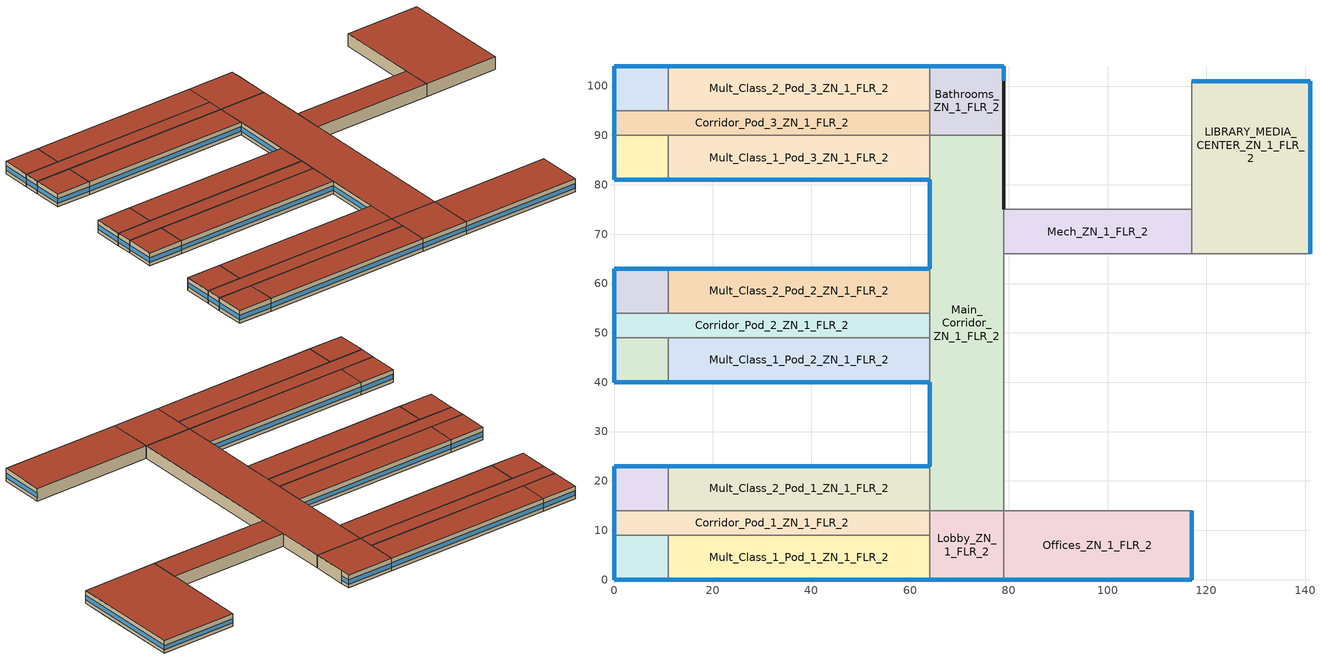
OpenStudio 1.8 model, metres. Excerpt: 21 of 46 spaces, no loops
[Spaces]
Mult_Class_2_Pod_3_ZN_1_FLR_2
 floor to Mult_Class_2_Pod_3_ZN_1_FLR_1: 64,104 64,95 11,95 11,104 z4
 wall outside: 64,104 11,104 z4:8
 wall to Bathrooms_ZN_1_FLR_2: 64,95 64,104 z4:8
 wall to Corner_Class_2_Pod_3_ZN_1_FLR_2: 11,104 11,95 z4:8
 wall to Corridor_Pod_3_ZN_1_FLR_2: 11,95 64,95 z4:8
 window: 63.95,104 11.05,104 z5.1:6.5
 roof outside: 64,95 64,104 11,104 11,95 z8
Main_Corridor_ZN_1_FLR_2
 floor to Main_Corridor_ZN_1_FLR_1: 79,90 79,14 64,14 64,90 z4
 wall outside: 64,40 64,23 / 79,75 79,90 / 64,81 64,63 z4:8
 wall to Corridor_Pod_2_ZN_1_FLR_2: 64,54 64,49 z4:8
 wall to Mech_ZN_1_FLR_2: 79,66 79,75 z4:8
 wall to Lobby_ZN_1_FLR_2: 64,14 79,14 z4:8
 wall to Mult_Class_1_Pod_2_ZN_1_FLR_2: 64,49 64,40 z4:8
 wall to Bathrooms_ZN_1_FLR_2: 79,90 64,90 z4:8
 wall to Gym_ZN_1_FLR_1: 79,14 79,66 z4:8
 wall to Mult_Class_1_Pod_3_ZN_1_FLR_2: 64,90 64,81 z4:8
 wall to Mult_Class_2_Pod_2_ZN_1_FLR_2: 64,63 64,54 z4:8
 wall to Mult_Class_2_Pod_1_ZN_1_FLR_2: 64,23 64,14 z4:8
 window: 64,39.95 64,23.05 / 64,80.95 64,63.05 z5.1:6.51
 roof outside: 79,14 79,90 64,90 64,14 z8
Corner_Class_2_Pod_3_ZN_1_FLR_2
 floor to Corner_Class_2_Pod_3_ZN_1_FLR_1: 11,104 11,95 0,95 0,104 z4
 wall outside: 11,104 0,104 0,95 z4:8
 wall to Corridor_Pod_3_ZN_1_FLR_2: 0,95 11,95 z4:8
 window: 10.95,104 0.05,104 z5.1:6.51; 0,103.95 0,95.05 z5.1:6.52
 roof outside: 11,95 11,104 0,104 0,95 z8
Lobby_ZN_1_FLR_2
 floor to Lobby_ZN_1_FLR_1: 79,14 79,0 64,0 64,14 z4
 wall outside: 64,0 79,0 z4:8
 wall to Offices_ZN_1_FLR_2: 79,0 79,14 z4:8
 wall to Corridor_Pod_1_ZN_1_FLR_2: 64,14 64,9 z4:8
 wall to Mult_Class_1_Pod_1_ZN_1_FLR_2: 64,9 64,0 z4:8
 window: 64.05,0 78.95,0 z5.1:6.51
 roof outside: 79,0 79,14 64,14 64,0 z8
Mech_ZN_1_FLR_2
 floor to Mech_ZN_1_FLR_1: 117,75 117,66 79,66 79,75 z4
 wall to LIBRARY_MEDIA_CENTER_ZN_1_FLR_2: 117,66 117,75 z4:8
 wall to Auditorium_ZN_1_FLR_1: 117,75 79,75 z4:8
 wall to Gym_ZN_1_FLR_1: 79,66 117,66 z4:8
 roof outside: 117,66 117,75 79,75 79,66 z8
Mult_Class_1_Pod_1_ZN_1_FLR_2
 floor to Mult_Class_1_Pod_1_ZN_1_FLR_1: 64,9 64,0 11,0 11,9 z4
 wall outside: 11,0 64,0 z4:8
 wall to Corridor_Pod_1_ZN_1_FLR_2: 64,9 11,9 z4:8
 wall to Corner_Class_1_Pod_1_ZN_1_FLR_2: 11,9 11,0 z4:8
 window: 11.05,0 63.95,0 z5.1:6.5
 roof outside: 64,0 64,9 11,9 11,0 z8
Corridor_Pod_2_ZN_1_FLR_2
 floor to Corridor_Pod_2_ZN_1_FLR_1: 64,54 64,49 0,49 0,54 z4
 wall outside: 0,54 0,49 z4:8
 wall to Mult_Class_2_Pod_2_ZN_1_FLR_2: 64,54 11,54 z4:8
 wall to Corner_Class_1_Pod_2_ZN_1_FLR_2: 0,49 11,49 z4:8
 wall to Corner_Class_2_Pod_2_ZN_1_FLR_2: 11,54 0,54 z4:8
 wall to Mult_Class_1_Pod_2_ZN_1_FLR_2: 11,49 64,49 z4:8
 window: 0,53.95 0,49.05 z5.1:6.53
 roof outside: 64,49 64,54 0,54 0,49 z8
LIBRARY_MEDIA_CENTER_ZN_1_FLR_2
 floor to Cafeteria_ZN_1_FLR_1: 141,101 141,75 117,75 117,101 z4
 floor to Kitchen_ZN_1_FLR_1: 141,75 141,66 117,66 117,75 z4
 wall outside: 141,66 141,101 117,101 z4:8
 wall to Aux_Gym_ZN_1_FLR_1: 117,66 141,66 z4:8
 wall to Auditorium_ZN_1_FLR_1: 117,101 117,75 z4:8
 window: 140.95,101 117.05,101 z5.1:6.51; 141,66.05 141,100.95 z5.1:6.52
 roof outside: 141,66 141,101 117,101 117,66 z8
Corridor_Pod_3_ZN_1_FLR_2
 floor to Corridor_Pod_3_ZN_1_FLR_1: 64,95 64,90 0,90 0,95 z4
 wall outside: 0,95 0,90 z4:8
 wall to Mult_Class_1_Pod_3_ZN_1_FLR_2: 11,90 64,90 z4:8
 wall to Corner_Class_1_Pod_3_ZN_1_FLR_2: 0,90 11,90 z4:8
 wall to Bathrooms_ZN_1_FLR_2: 64,90 64,95 z4:8
 window: 0,94.95 0,90.05 z5.1:6.53
 roof outside: 64,90 64,95 0,95 0,90 z8
Corner_Class_2_Pod_2_ZN_1_FLR_2
 floor to Corner_Class_2_Pod_2_ZN_1_FLR_1: 11,63 11,54 0,54 0,63 z4
 wall outside: 11,63 0,63 0,54 z4:8
 wall to Mult_Class_2_Pod_2_ZN_1_FLR_2: 11,54 11,63 z4:8
 window: 10.95,63 0.05,63 z5.1:6.51; 0,62.95 0,54.05 z5.1:6.52
 roof outside: 11,54 11,63 0,63 0,54 z8
Corridor_Pod_1_ZN_1_FLR_2
 floor to Corridor_Pod_1_ZN_1_FLR_1: 64,14 64,9 0,9 0,14 z4
 wall outside: 0,14 0,9 z4:8
 wall to Corner_Class_2_Pod_1_ZN_1_FLR_2: 11,14 0,14 z4:8
 wall to Mult_Class_2_Pod_1_ZN_1_FLR_2: 64,14 11,14 z4:8
 wall to Corner_Class_1_Pod_1_ZN_1_FLR_2: 0,9 11,9 z4:8
 window: 0,13.95 0,9.05 z5.1:6.53
 roof outside: 64,9 64,14 0,14 0,9 z8
Corner_Class_1_Pod_2_ZN_1_FLR_2
 floor to Corner_Class_1_Pod_2_ZN_1_FLR_1: 11,49 11,40 0,40 0,49 z4
 wall outside: 0,49 0,40 11,40 z4:8
 wall to Mult_Class_1_Pod_2_ZN_1_FLR_2: 11,40 11,49 z4:8
 window: 0.05,40 10.95,40 z5.1:6.51; 0,48.95 0,40.05 z5.1:6.52
 roof outside: 11,40 11,49 0,49 0,40 z8
Mult_Class_1_Pod_2_ZN_1_FLR_2
 floor to Mult_Class_1_Pod_2_ZN_1_FLR_1: 64,49 64,40 11,40 11,49 z4
 wall outside: 11,40 64,40 z4:8
 window: 11.05,40 63.95,40 z5.1:6.5
 roof outside: 64,40 64,49 11,49 11,40 z8
Offices_ZN_1_FLR_2
 floor to Offices_ZN_1_FLR_1: 117,14 117,0 79,0 79,14 z4
 wall outside: 79,0 117,0 117,14 z4:8
 wall to Gym_ZN_1_FLR_1: 117,14 79,14 z4:8
 window: 117,0.05 117,13.95 z5.1:6.51; 79.05,0 116.95,0 z5.1:6.5
 roof outside: 117,0 117,14 79,14 79,0 z8
Corner_Class_2_Pod_1_ZN_1_FLR_2
 floor to Corner_Class_2_Pod_1_ZN_1_FLR_1: 11,23 11,14 0,14 0,23 z4
 wall outside: 11,23 0,23 0,14 z4:8
 wall to Mult_Class_2_Pod_1_ZN_1_FLR_2: 11,14 11,23 z4:8
 window: 0,22.95 0,14.05 z5.1:6.52; 10.95,23 0.05,23 z5.1:6.51
 roof outside: 11,14 11,23 0,23 0,14 z8
Corner_Class_1_Pod_3_ZN_1_FLR_2
 floor to Corner_Class_1_Pod_3_ZN_1_FLR_1: 11,90 11,81 0,81 0,90 z4
 wall outside: 0,90 0,81 11,81 z4:8
 wall to Mult_Class_1_Pod_3_ZN_1_FLR_2: 11,81 11,90 z4:8
 window: 0.05,81 10.95,81 z5.1:6.51; 0,89.95 0,81.05 z5.1:6.52
 roof outside: 11,81 11,90 0,90 0,81 z8
Corner_Class_1_Pod_1_ZN_1_FLR_2
 floor to Corner_Class_1_Pod_1_ZN_1_FLR_1: 11,9 11,0 0,0 0,9 z4
 wall outside: 0,9 0,0 11,0 z4:8
 window: 0,8.95 0,0.05 z5.1:6.52; 0.05,0 10.95,0 z5.1:6.51
 roof outside: 11,0 11,9 0,9 0,0 z8
Mult_Class_2_Pod_1_ZN_1_FLR_2
 floor to Mult_Class_2_Pod_1_ZN_1_FLR_1: 64,23 64,14 11,14 11,23 z4
 wall outside: 64,23 11,23 z4:8
 window: 63.95,23 11.05,23 z5.1:6.5
 roof outside: 64,14 64,23 11,23 11,14 z8
Mult_Class_2_Pod_2_ZN_1_FLR_2
 floor to Mult_Class_2_Pod_2_ZN_1_FLR_1: 64,63 64,54 11,54 11,63 z4
 wall outside: 64,63 11,63 z4:8
 window: 63.95,63 11.05,63 z5.1:6.5
 roof outside: 64,54 64,63 11,63 11,54 z8
Bathrooms_ZN_1_FLR_2
 floor to Bathrooms_ZN_1_FLR_1: 79,104 79,90 64,90 64,104 z4
 wall outside: 79,90 79,101 79,104 64,104 z4:8
 window: 78.95,104 64.05,104 z5.1:6.51; 79,101.05 79,103.95 z5.1:6.55
 roof outside: 79,90 79,104 64,104 64,90 z8
Mult_Class_1_Pod_3_ZN_1_FLR_2
 floor to Mult_Class_1_Pod_3_ZN_1_FLR_1: 64,90 64,81 11,81 11,90 z4
 wall outside: 11,81 64,81 z4:8
 window: 11.05,81 63.95,81 z5.1:6.5
 roof outside: 64,81 64,90 11,90 11,81 z8
[Site]
Phoenix Sky Harbor Intl Ap_AZ_USA: Latitude {deg}=33.45; Longitude {deg}=-111.98; Time Zone {hr}=-7; Elevation {m}=337; Terrain=City
[Building]
DOE Ref 1980-2004-SecondarySchool-ASHRAE 169-2006-2B created: 2015-10-27 19:57:01 -0600: North Axis {deg}=0; Default Construction Set=DOE Ref 1980-2004 - SecSchl - ASHRAE 169-2006-2B
[Site:GroundTemperature:BuildingSurface]
19.266, 19.196, 20.396, 21.375, 21.525, 21.18, 21.067, 21.286, 21.442, 21.586, 20.307, 19.387
[Site:WaterMainsTemperature]
Calculation Method=Correlation; Annual Average Outdoor Air Temperature {C}=23.775; Maximum Difference In Monthly Average Outdoor Air Temperatures {deltaC}=23.9
[SizingPeriod:DesignDay] Barometric Pressure {Pa}=97342; Sky Clearness=0; Rain Indicator=0; Snow Indicator=0; Day of Month=21; Daylight Saving Time Indicator=0; Humidity Indicating Type=Wetbulb; Dry-Bulb Temperature Range Modifier Type=DefaultMultipliers
Name | Maximum Dry-Bulb Temperature {C} | Daily Dry-Bulb Temperature Range {deltaC} | Humidity Indicating Conditions at Maximum Dry-Bulb {BasedOnField A3} | Wind Speed {m/s} | Wind Direction {deg} | Month | Day Type | Solar Model Indicator | ASHRAE Taub | ASHRAE Taud
Phoenix Sky Harbor Intl Ap Ann Htg 99.6% Condns DB | 3.7 | 0 | 3.7 | 1.7 | 100 | 12 | WinterDesignDay | ASHRAEClearSky
Phoenix Sky Harbor Intl Ap Ann Clg .4% Condns DB=>MWB | 43.4 | 12 | 21.1 | 4.1 | 260 | 7 | SummerDesignDay | ASHRAETau | 0.588 | 1.653
[Material:NoMass] Thermal Absorptance=0.9; Solar Absorptance=0.7
Name | Roughness | Thermal Resistance {m2-K/W} | Visible Absorptance
CP02 CARPET PAD | VeryRough | 0.21648 | 0.8
Typical Insulation R-1.99 | Smooth | 0.350071 | 0.7
Typical Carpet Pad | Smooth | 0.21648 | 0.8
Typical Insulation R-20.62 | Smooth | 3.63172 | 0.7
Typical Insulation | Smooth | 0.0282222 | 0.7
[Material]
Name | Roughness | Thickness {m} | Conductivity {W/m-K} | Density {kg/m3} | Specific Heat {J/kg-K} | Thermal Absorptance | Solar Absorptance | Visible Absorptance
100mm Normalweight concrete floor | MediumSmooth | 0.1016 | 2.31 | 2322 | 832
G01 13mm gypsum board | Smooth | 0.0127 | 0.16 | 800 | 1090 | 0.9 | 0.7 | 0.5
4 in. Normalweight Concrete Floor | MediumRough | 0.1016 | 2.31 | 2322 | 832 | 0.9 | 0.7 | 0.7
25mm Stucco | Smooth | 0.0254 | 0.72 | 1856 | 840 | 0.9 | 0.7 | 0.7
5/8 in. Gypsum Board | MediumSmooth | 0.0159 | 0.16 | 800 | 1090 | 0.9 | 0.7 | 0.7
Roof Membrane | VeryRough | 0.0095 | 0.16 | 1121.29 | 1460 | 0.9 | 0.77 | 0.7
Metal Roof Surface; F08 Metal surface | Smooth | 0.0008 | 45.28 | 7824 | 500 | 0.9 | 0.7 | 0.7
HW CONCRETE | Rough | 0.1016 | 1.31125 | 2240 | 837.36 | 0.9 | 0.7 | 0.7
8 in. Concrete Block Basement Wall | MediumRough | 0.2032 | 1.326 | 1842 | 912 | 0.9 | 0.7 | 0.7
G05 25mm wood | MediumSmooth | 0.0254 | 0.15 | 608 | 1630 | 0.9 | 0.5 | 0.5
Std Wood 6inch | MediumSmooth | 0.15 | 0.12 | 540 | 1210 | 0.9 | 0.7 | 0.7
[Construction]
Typical Insulated Exterior Mass Floor: 4 in. Normalweight Concrete Floor, Typical Carpet Pad
Typical Insulated Steel Framed Exterior Wall R-4.17: 25mm Stucco, 5/8 in. Gypsum Board, Typical Insulation R-1.99, 5/8 in. Gypsum Board
Typical IEAD Roof R-21.74: Roof Membrane, Typical Insulation R-20.62, Metal Roof Surface
Typical Interior Floor: 100mm Normalweight concrete floor, CP02 CARPET PAD
Typical Interior Wall: G01 13mm gypsum board, G01 13mm gypsum board
Typical Interior Ceiling: CP02 CARPET PAD, 100mm Normalweight concrete floor
ext-slab-mass: HW CONCRETE, CP02 CARPET PAD
Typical Insulated Basement Mass Wall: 8 in. Concrete Block Basement Wall
U 1.22 SHGC 0.25 Simple Glazing Window: U 1.22 SHGC 0.25 Simple Glazing
Typical Insulated Metal Door: F08 Metal surface, Typical Insulation
Typical Overhead Door: Typical Insulation
Typical Interior Window: Clear 3mm
Typical Interior Door; Typical Interior Partition: G05 25mm wood
InteriorFurnishings: Std Wood 6inch
[DefaultConstructionSet]
DOE Ref 1980-2004 - SecSchl - ASHRAE 169-2006-2B: Default Exterior Surface Constructions=Default Surface Constructions 1; Default Interior Surface Constructions=Default Surface Constructions 2; Default Ground Contact Surface Constructions=Default Surface Constructions 3; Default Exterior SubSurface Constructions=Default Sub Surface Constructions 1; Default Interior SubSurface Constructions=Default Sub Surface Constructions 2; Interior Partition Construction=Typical Interior Partition
[DefaultSurfaceConstructions]
Name | Floor Construction | Wall Construction | Roof Ceiling Construction
Default Surface Constructions 1 | Typical Insulated Exterior Mass Floor | Typical Insulated Steel Framed Exterior Wall R-4.17 | Typical IEAD Roof R-21.74
Default Surface Constructions 2 | Typical Interior Floor | Typical Interior Wall | Typical Interior Ceiling
Default Surface Constructions 3 | ext-slab-mass | Typical Insulated Basement Mass Wall
[DefaultSubSurfaceConstructions]
Name | Fixed Window Construction | Operable Window Construction | Door Construction | Overhead Door Construction | Tubular Daylight Dome Construction | Tubular Daylight Diffuser Construction
Default Sub Surface Constructions 1 | U 1.22 SHGC 0.25 Simple Glazing Window | U 1.22 SHGC 0.25 Simple Glazing Window | Typical Insulated Metal Door | Typical Overhead Door | Typical Interior Window | Typical Interior Window
Default Sub Surface Constructions 2 | Typical Interior Window | Typical Interior Window | Typical Interior Door
[WindowMaterial:SimpleGlazingSystem]
U 1.22 SHGC 0.25 Simple Glazing: U-Factor {W/m2-K}=6.92748; Solar Heat Gain Coefficient=0.25; Visible Transmittance=0.11
[WindowMaterial:Glazing]
Clear 3mm: Optical Data Type=SpectralAverage; Thickness {m}=0.003; Solar Transmittance at Normal Incidence=0.837; Front Side Solar Reflectance at Normal Incidence=0.075; Back Side Solar Reflectance at Normal Incidence=0.075; Visible Transmittance at Normal Incidence=0.898; Front Side Visible Reflectance at Normal Incidence=0.081; Back Side Visible Reflectance at Normal Incidence=0.081; Infrared Transmittance at Normal Incidence=0; Front Side Infrared Hemispherical Emissivity=0.84; Back Side Infrared Hemispherical Emissivity=0.84; Conductivity {W/m-K}=0.9; Dirt Correction Factor for Solar and Visible Transmittance=1; Solar Diffusing=No
[Space] Part of Total Floor Area=Yes
Name | Space Type | Thermal Zone
Mult_Class_2_Pod_1_ZN_1_FLR_2 | DOE Ref 1980-2004 - SecSchl - Classroom | Mult_Class_2_Pod_1_ZN_1_FLR_2 ZN
Mult_Class_2_Pod_3_ZN_1_FLR_2 | DOE Ref 1980-2004 - SecSchl - Classroom | Mult_Class_2_Pod_3_ZN_1_FLR_2 ZN
Main_Corridor_ZN_1_FLR_2 | DOE Ref 1980-2004 - SecSchl - Corridor | Main_Corridor_ZN_1_FLR_2 ZN
Bathrooms_ZN_1_FLR_2 | DOE Ref 1980-2004 - SecSchl - Restroom | Bathrooms_ZN_1_FLR_2 ZN
Corner_Class_2_Pod_3_ZN_1_FLR_2 | DOE Ref 1980-2004 - SecSchl - Classroom | Corner_Class_2_Pod_3_ZN_1_FLR_2 ZN
Lobby_ZN_1_FLR_2 | DOE Ref 1980-2004 - SecSchl - Lobby | Lobby_ZN_1_FLR_2 ZN
Mech_ZN_1_FLR_2 | DOE Ref 1980-2004 - SecSchl - Mechanical | Mech_ZN_1_FLR_2 ZN
Corridor_Pod_2_ZN_1_FLR_2 | DOE Ref 1980-2004 - SecSchl - Corridor | Corridor_Pod_2_ZN_1_FLR_2 ZN
Corner_Class_1_Pod_2_ZN_1_FLR_2 | DOE Ref 1980-2004 - SecSchl - Classroom | Corner_Class_1_Pod_2_ZN_1_FLR_2 ZN
Mult_Class_2_Pod_2_ZN_1_FLR_2 | DOE Ref 1980-2004 - SecSchl - Classroom | Mult_Class_2_Pod_2_ZN_1_FLR_2 ZN
Corridor_Pod_1_ZN_1_FLR_2 | DOE Ref 1980-2004 - SecSchl - Corridor | Corridor_Pod_1_ZN_1_FLR_2 ZN
Mult_Class_1_Pod_1_ZN_1_FLR_2 | DOE Ref 1980-2004 - SecSchl - Classroom | Mult_Class_1_Pod_1_ZN_1_FLR_2 ZN
Corner_Class_2_Pod_1_ZN_1_FLR_2 | DOE Ref 1980-2004 - SecSchl - Classroom | Corner_Class_2_Pod_1_ZN_1_FLR_2 ZN
Corner_Class_1_Pod_1_ZN_1_FLR_2 | DOE Ref 1980-2004 - SecSchl - Classroom | Corner_Class_1_Pod_1_ZN_1_FLR_2 ZN
LIBRARY_MEDIA_CENTER_ZN_1_FLR_2 | DOE Ref 1980-2004 - SecSchl - Library | LIBRARY_MEDIA_CENTER_ZN_1_FLR_2 ZN
Corridor_Pod_3_ZN_1_FLR_2 | DOE Ref 1980-2004 - SecSchl - Corridor | Corridor_Pod_3_ZN_1_FLR_2 ZN
Corner_Class_2_Pod_2_ZN_1_FLR_2 | DOE Ref 1980-2004 - SecSchl - Classroom | Corner_Class_2_Pod_2_ZN_1_FLR_2 ZN
Mult_Class_1_Pod_2_ZN_1_FLR_2 | DOE Ref 1980-2004 - SecSchl - Classroom | Mult_Class_1_Pod_2_ZN_1_FLR_2 ZN
Mult_Class_1_Pod_3_ZN_1_FLR_2 | DOE Ref 1980-2004 - SecSchl - Classroom | Mult_Class_1_Pod_3_ZN_1_FLR_2 ZN
Offices_ZN_1_FLR_2 | DOE Ref 1980-2004 - SecSchl - Office | Offices_ZN_1_FLR_2 ZN
Corner_Class_1_Pod_3_ZN_1_FLR_2 | DOE Ref 1980-2004 - SecSchl - Classroom | Corner_Class_1_Pod_3_ZN_1_FLR_2 ZN
[SpaceType] Standards Building Type=SecondarySchool
Name | Default Schedule Set | Design Specification Outdoor Air Object | Standards Space Type
DOE Ref 1980-2004 - SecSchl - Library | DOE Ref 1980-2004 - SecSchl - Library Schedule Set | DOE Ref 1980-2004 - SecSchl - Library Ventilation | Library
DOE Ref 1980-2004 - SecSchl - Lobby | DOE Ref 1980-2004 - SecSchl - Lobby Schedule Set | DOE Ref 1980-2004 - SecSchl - Lobby Ventilation | Lobby
DOE Ref 1980-2004 - SecSchl - Office | DOE Ref 1980-2004 - SecSchl - Office Schedule Set | DOE Ref 1980-2004 - SecSchl - Office Ventilation | Office
DOE Ref 1980-2004 - SecSchl - Restroom | DOE Ref 1980-2004 - SecSchl - Restroom Schedule Set | DOE Ref 1980-2004 - SecSchl - Restroom Ventilation | Restroom
DOE Ref 1980-2004 - SecSchl - Mechanical | DOE Ref 1980-2004 - SecSchl - Mechanical Schedule Set | DOE Ref 1980-2004 - SecSchl - Mechanical Ventilation | Mechanical
DOE Ref 1980-2004 - SecSchl - Corridor | DOE Ref 1980-2004 - SecSchl - Corridor Schedule Set | DOE Ref 1980-2004 - SecSchl - Corridor Ventilation | Corridor
DOE Ref 1980-2004 - SecSchl - Classroom | DOE Ref 1980-2004 - SecSchl - Classroom Schedule Set | DOE Ref 1980-2004 - SecSchl - Classroom Ventilation | Classroom
[DefaultScheduleSet] Lighting Schedule=SecondarySchool Bldg Light; Electric Equipment Schedule=SecondarySchool Bldg Equip; Infiltration Schedule=SecondarySchool Infil
Name | Number of People Schedule | People Activity Level Schedule
DOE Ref 1980-2004 - SecSchl - Library Schedule Set; DOE Ref 1980-2004 - SecSchl - Restroom Schedule Set; DOE Ref 1980-2004 - SecSchl - Mechanical Schedule Set; DOE Ref 1980-2004 - SecSchl - Corridor Schedule Set; DOE Ref 1980-2004 - SecSchl - Classroom Schedule Set | SecondarySchool Bldg Occ | SecondarySchool Activity
DOE Ref 1980-2004 - SecSchl - Lobby Schedule Set
DOE Ref 1980-2004 - SecSchl - Office Schedule Set | SecondarySchool Office Occ | SecondarySchool Activity
[Lights:Definition] Design Level Calculation Method=Watts/Area; Fraction Radiant=0.37; Fraction Visible=0.2; Return Air Fraction=0
Name | Watts per Space Floor Area {W/m2}
DOE Ref 1980-2004 - SecSchl - Library Lights Definition | 16.3611
DOE Ref 1980-2004 - SecSchl - Lobby Lights Definition | 12.0556
DOE Ref 1980-2004 - SecSchl - Office Lights Definition | 20.1285
DOE Ref 1980-2004 - SecSchl - Restroom Lights Definition | 9.57988
DOE Ref 1980-2004 - SecSchl - Mechanical Lights Definition | 8.07293
DOE Ref 1980-2004 - SecSchl - Corridor Lights Definition | 9.25696
DOE Ref 1980-2004 - SecSchl - Classroom Lights Definition | 21.5278
[Lights]
Name | Lights Definition | Space or SpaceType
DOE Ref 1980-2004 - SecSchl - Library Lights | DOE Ref 1980-2004 - SecSchl - Library Lights Definition | DOE Ref 1980-2004 - SecSchl - Library
DOE Ref 1980-2004 - SecSchl - Lobby Lights | DOE Ref 1980-2004 - SecSchl - Lobby Lights Definition | DOE Ref 1980-2004 - SecSchl - Lobby
DOE Ref 1980-2004 - SecSchl - Office Lights | DOE Ref 1980-2004 - SecSchl - Office Lights Definition | DOE Ref 1980-2004 - SecSchl - Office
DOE Ref 1980-2004 - SecSchl - Restroom Lights | DOE Ref 1980-2004 - SecSchl - Restroom Lights Definition | DOE Ref 1980-2004 - SecSchl - Restroom
DOE Ref 1980-2004 - SecSchl - Mechanical Lights | DOE Ref 1980-2004 - SecSchl - Mechanical Lights Definition | DOE Ref 1980-2004 - SecSchl - Mechanical
DOE Ref 1980-2004 - SecSchl - Corridor Lights | DOE Ref 1980-2004 - SecSchl - Corridor Lights Definition | DOE Ref 1980-2004 - SecSchl - Corridor
DOE Ref 1980-2004 - SecSchl - Classroom Lights | DOE Ref 1980-2004 - SecSchl - Classroom Lights Definition | DOE Ref 1980-2004 - SecSchl - Classroom
[DesignSpecification:OutdoorAir] Outdoor Air Method=Sum
Name | Outdoor Air Flow per Person {m3/s-person} | Outdoor Air Flow per Floor Area {m3/s-m2}
DOE Ref 1980-2004 - SecSchl - Library Ventilation; DOE Ref 1980-2004 - SecSchl - Classroom Ventilation | 0.00799951
DOE Ref 1980-2004 - SecSchl - Lobby Ventilation; DOE Ref 1980-2004 - SecSchl - Corridor Ventilation |  | 0.000508
DOE Ref 1980-2004 - SecSchl - Office Ventilation | 0.00943895
DOE Ref 1980-2004 - SecSchl - Restroom Ventilation |  | 0.0048768
DOE Ref 1980-2004 - SecSchl - Mechanical Ventilation |  | 0.000254
[People:Definition] Number of People Calculation Method=People/Area; Fraction Radiant=0.3
Name | People per Space Floor Area {person/m2}
DOE Ref 1980-2004 - SecSchl - Library People Definition | 0.229702
DOE Ref 1980-2004 - SecSchl - Office People Definition | 0.0500522
DOE Ref 1980-2004 - SecSchl - Restroom People Definition | 0.0999967
DOE Ref 1980-2004 - SecSchl - Mechanical People Definition | 0.0100104
DOE Ref 1980-2004 - SecSchl - Corridor People Definition | 0.100212
DOE Ref 1980-2004 - SecSchl - Classroom People Definition | 0.249938
[People]
Name | People Definition | Space or SpaceType
DOE Ref 1980-2004 - SecSchl - Library People | DOE Ref 1980-2004 - SecSchl - Library People Definition | DOE Ref 1980-2004 - SecSchl - Library
DOE Ref 1980-2004 - SecSchl - Office People | DOE Ref 1980-2004 - SecSchl - Office People Definition | DOE Ref 1980-2004 - SecSchl - Office
DOE Ref 1980-2004 - SecSchl - Restroom People | DOE Ref 1980-2004 - SecSchl - Restroom People Definition | DOE Ref 1980-2004 - SecSchl - Restroom
DOE Ref 1980-2004 - SecSchl - Mechanical People | DOE Ref 1980-2004 - SecSchl - Mechanical People Definition | DOE Ref 1980-2004 - SecSchl - Mechanical
DOE Ref 1980-2004 - SecSchl - Corridor People | DOE Ref 1980-2004 - SecSchl - Corridor People Definition | DOE Ref 1980-2004 - SecSchl - Corridor
DOE Ref 1980-2004 - SecSchl - Classroom People | DOE Ref 1980-2004 - SecSchl - Classroom People Definition | DOE Ref 1980-2004 - SecSchl - Classroom
[SpaceInfiltration:DesignFlowRate] Design Flow Rate Calculation Method=Flow/ExteriorWallArea; Flow per Exterior Surface Area {m3/s-m2}=0.00113386
Name | Space or SpaceType
DOE Ref 1980-2004 - SecSchl - Library Infiltration | DOE Ref 1980-2004 - SecSchl - Library
DOE Ref 1980-2004 - SecSchl - Lobby Infiltration | DOE Ref 1980-2004 - SecSchl - Lobby
DOE Ref 1980-2004 - SecSchl - Office Infiltration | DOE Ref 1980-2004 - SecSchl - Office
DOE Ref 1980-2004 - SecSchl - Restroom Infiltration | DOE Ref 1980-2004 - SecSchl - Restroom
DOE Ref 1980-2004 - SecSchl - Mechanical Infiltration | DOE Ref 1980-2004 - SecSchl - Mechanical
DOE Ref 1980-2004 - SecSchl - Corridor Infiltration | DOE Ref 1980-2004 - SecSchl - Corridor
DOE Ref 1980-2004 - SecSchl - Classroom Infiltration | DOE Ref 1980-2004 - SecSchl - Classroom
[ElectricEquipment:Definition] Design Level Calculation Method=Watts/Area; Fraction Latent=0; Fraction Radiant=0.5; Fraction Lost=0
Name | Watts per Space Floor Area {W/m2}
DOE Ref 1980-2004 - SecSchl - Library Electric Equipment Definition; DOE Ref 1980-2004 - SecSchl - Classroom Electric Equipment Definition | 10.0104
DOE Ref 1980-2004 - SecSchl - Lobby Electric Equipment Definition; DOE Ref 1980-2004 - SecSchl - Restroom Electric Equipment Definition; DOE Ref 1980-2004 - SecSchl - Mechanical Electric Equipment Definition; DOE Ref 1980-2004 - SecSchl - Corridor Electric Equipment Definition | 3.98265
DOE Ref 1980-2004 - SecSchl - Office Electric Equipment Definition | 10.7639
[ElectricEquipment]
Name | Electric Equipment Definition | Space or SpaceType
DOE Ref 1980-2004 - SecSchl - Library Electric Equipment | DOE Ref 1980-2004 - SecSchl - Library Electric Equipment Definition | DOE Ref 1980-2004 - SecSchl - Library
DOE Ref 1980-2004 - SecSchl - Lobby Electric Equipment | DOE Ref 1980-2004 - SecSchl - Lobby Electric Equipment Definition | DOE Ref 1980-2004 - SecSchl - Lobby
DOE Ref 1980-2004 - SecSchl - Office Electric Equipment | DOE Ref 1980-2004 - SecSchl - Office Electric Equipment Definition | DOE Ref 1980-2004 - SecSchl - Office
DOE Ref 1980-2004 - SecSchl - Restroom Electric Equipment | DOE Ref 1980-2004 - SecSchl - Restroom Electric Equipment Definition | DOE Ref 1980-2004 - SecSchl - Restroom
DOE Ref 1980-2004 - SecSchl - Mechanical Electric Equipment | DOE Ref 1980-2004 - SecSchl - Mechanical Electric Equipment Definition | DOE Ref 1980-2004 - SecSchl - Mechanical
DOE Ref 1980-2004 - SecSchl - Corridor Electric Equipment | DOE Ref 1980-2004 - SecSchl - Corridor Electric Equipment Definition | DOE Ref 1980-2004 - SecSchl - Corridor
DOE Ref 1980-2004 - SecSchl - Classroom Electric Equipment | DOE Ref 1980-2004 - SecSchl - Classroom Electric Equipment Definition | DOE Ref 1980-2004 - SecSchl - Classroom
[ThermostatSetpoint:DualSetpoint]
Name | Heating Setpoint Temperature Schedule | Cooling Setpoint Temperature Schedule
DOE Ref 1980-2004 - SecSchl - Library Thermostat; DOE Ref 1980-2004 - SecSchl - Lobby Thermostat; DOE Ref 1980-2004 - SecSchl - Office Thermostat; DOE Ref 1980-2004 - SecSchl - Classroom Thermostat | SecondarySchool HtgSetp | SecondarySchool ClgSetp
DOE Ref 1980-2004 - SecSchl - Restroom Thermostat; DOE Ref 1980-2004 - SecSchl - Mechanical Thermostat; DOE Ref 1980-2004 - SecSchl - Corridor Thermostat | SecondarySchool HtgSetp BathCorrMechKitchen | SecondarySchool ClgSetp BathCorrMechKitchen
[InternalMass:Definition]
Internal Mass Definition 1: Construction=InteriorFurnishings; Design Level Calculation Method=SurfaceArea/Area; Surface Area per Space Floor Area=2
[InternalMass] Internal Mass Definition=Internal Mass Definition 1
Name | Space or SpaceType
Corner_Class_1_Pod_1_ZN_1_FLR_2 Mass | Corner_Class_1_Pod_1_ZN_1_FLR_2
Mult_Class_1_Pod_1_ZN_1_FLR_2 Mass | Mult_Class_1_Pod_1_ZN_1_FLR_2
Corridor_Pod_1_ZN_1_FLR_2 Mass | Corridor_Pod_1_ZN_1_FLR_2
Corner_Class_2_Pod_1_ZN_1_FLR_2 Mass | Corner_Class_2_Pod_1_ZN_1_FLR_2
Mult_Class_2_Pod_1_ZN_1_FLR_2 Mass | Mult_Class_2_Pod_1_ZN_1_FLR_2
Corner_Class_1_Pod_2_ZN_1_FLR_2 Mass | Corner_Class_1_Pod_2_ZN_1_FLR_2
Mult_Class_1_Pod_2_ZN_1_FLR_2 Mass | Mult_Class_1_Pod_2_ZN_1_FLR_2
Corridor_Pod_2_ZN_1_FLR_2 Mass | Corridor_Pod_2_ZN_1_FLR_2
Corner_Class_2_Pod_2_ZN_1_FLR_2 Mass | Corner_Class_2_Pod_2_ZN_1_FLR_2
Mult_Class_2_Pod_2_ZN_1_FLR_2 Mass | Mult_Class_2_Pod_2_ZN_1_FLR_2
Corner_Class_1_Pod_3_ZN_1_FLR_2 Mass | Corner_Class_1_Pod_3_ZN_1_FLR_2
Mult_Class_1_Pod_3_ZN_1_FLR_2 Mass | Mult_Class_1_Pod_3_ZN_1_FLR_2
Corridor_Pod_3_ZN_1_FLR_2 Mass | Corridor_Pod_3_ZN_1_FLR_2
Corner_Class_2_Pod_3_ZN_1_FLR_2 Mass | Corner_Class_2_Pod_3_ZN_1_FLR_2
Mult_Class_2_Pod_3_ZN_1_FLR_2 Mass | Mult_Class_2_Pod_3_ZN_1_FLR_2
Main_Corridor_ZN_1_FLR_2 Mass | Main_Corridor_ZN_1_FLR_2
Lobby_ZN_1_FLR_2 Mass | Lobby_ZN_1_FLR_2
Bathrooms_ZN_1_FLR_2 Mass; Bathrooms_ZN_1_FLR_2 Mass 1 | Bathrooms_ZN_1_FLR_2
Offices_ZN_1_FLR_2 Mass | Offices_ZN_1_FLR_2
LIBRARY_MEDIA_CENTER_ZN_1_FLR_2 Mass | LIBRARY_MEDIA_CENTER_ZN_1_FLR_2
Mech_ZN_1_FLR_2 Mass | Mech_ZN_1_FLR_2
[ThermalZone] Use Ideal Air Loads=No
Name | Thermostat
Mech_ZN_1_FLR_2 ZN | DOE Ref 1980-2004 - SecSchl - Mechanical Thermostat
Corridor_Pod_1_ZN_1_FLR_2 ZN; Corridor_Pod_3_ZN_1_FLR_2 ZN; Corridor_Pod_2_ZN_1_FLR_2 ZN; Main_Corridor_ZN_1_FLR_2 ZN | DOE Ref 1980-2004 - SecSchl - Corridor Thermostat
Corner_Class_1_Pod_1_ZN_1_FLR_2 ZN; Mult_Class_2_Pod_1_ZN_1_FLR_2 ZN; Corner_Class_2_Pod_3_ZN_1_FLR_2 ZN; Corner_Class_2_Pod_2_ZN_1_FLR_2 ZN; Mult_Class_1_Pod_1_ZN_1_FLR_2 ZN; Mult_Class_2_Pod_3_ZN_1_FLR_2 ZN; Mult_Class_1_Pod_3_ZN_1_FLR_2 ZN; Corner_Class_2_Pod_1_ZN_1_FLR_2 ZN; Corner_Class_1_Pod_3_ZN_1_FLR_2 ZN; Mult_Class_1_Pod_2_ZN_1_FLR_2 ZN; Corner_Class_1_Pod_2_ZN_1_FLR_2 ZN; Mult_Class_2_Pod_2_ZN_1_FLR_2 ZN | DOE Ref 1980-2004 - SecSchl - Classroom Thermostat
LIBRARY_MEDIA_CENTER_ZN_1_FLR_2 ZN | DOE Ref 1980-2004 - SecSchl - Library Thermostat
Bathrooms_ZN_1_FLR_2 ZN | DOE Ref 1980-2004 - SecSchl - Restroom Thermostat
Lobby_ZN_1_FLR_2 ZN | DOE Ref 1980-2004 - SecSchl - Lobby Thermostat
Offices_ZN_1_FLR_2 ZN | DOE Ref 1980-2004 - SecSchl - Office Thermostat
[Controller:WaterCoil] Minimum Actuated Flow {m3/s}=0
Name | Action | Controller Convergence Tolerance {deltaC}
Controller Water Coil 15; Controller Water Coil 16; Controller Water Coil 17; Controller Water Coil 18; Controller Water Coil 19; Controller Water Coil 20; VAV_POD_3 Main Htg Coil Controller; Controller Water Coil 21; Controller Water Coil 22; Controller Water Coil 23; Controller Water Coil 24; Controller Water Coil 25; Controller Water Coil 26; Controller Water Coil 27; Controller Water Coil 28; Controller Water Coil 29; Controller Water Coil 30; VAV_OTHER Main Htg Coil Controller; Controller Water Coil 31; Controller Water Coil 32; Controller Water Coil 33; Controller Water Coil 34; Controller Water Coil 35; Controller Water Coil 36; Controller Water Coil 37; Controller Water Coil 38; Controller Water Coil 39; Controller Water Coil 40; Controller Water Coil 41 | Normal | 0.0001
VAV_POD_3 Clg Coil Controller; VAV_OTHER Clg Coil Controller | Reverse
[Refrigeration:Compressor] Rated Return Gas Temperature {C}=18.3; Rated Subcooling {deltaC}=0
Name | Refrigeration Compressor Power Curve | Refrigeration Compressor Capacity Curve
Refrigeration Compressor 1 | Refrigeration Compressor Power Curve | Refrigeration Compressor Capacity Curve
Refrigeration Compressor 2 | Refrigeration Compressor Power Curve 1 | Refrigeration Compressor Capacity Curve 1
[Exterior:Lights:Definition]
NonDimming Exterior Lights Def: Design Level {W}=21874
[Exterior:Lights]
NonDimming Exterior Lights Def: Exterior Lights Definition=NonDimming Exterior Lights Def; Schedule=SecondarySchool Exterior Lights Always On; Control Option=AstronomicalClock
[Schedule:Ruleset]
Name | Default Day Schedule | Summer Design Day Schedule | Winter Design Day Schedule
SecondarySchool Bldg Light | SecondarySchool Bldg Light Default | SecondarySchool Bldg Light Summer Design Day | SecondarySchool Bldg Light Winter Design Day
SecondarySchool Bldg Occ | SecondarySchool Bldg Occ Default | SecondarySchool Bldg Occ Summer Design Day | SecondarySchool Bldg Occ Winter Design Day
SecondarySchool Activity | SecondarySchool Activity Default | SecondarySchool Activity Summer Design Day | SecondarySchool Activity Winter Design Day
SecondarySchool Infil | SecondarySchool Infil Default | SecondarySchool Infil Summer Design Day | SecondarySchool Infil Winter Design Day
SecondarySchool HtgSetp BathCorrMechKitchen | SecondarySchool HtgSetp BathCorrMechKitchen Default | SecondarySchool HtgSetp BathCorrMechKitchen Summer Design Day | SecondarySchool HtgSetp BathCorrMechKitchen Winter Design Day
SecondarySchool ClgSetp BathCorrMechKitchen | SecondarySchool ClgSetp BathCorrMechKitchen Default | SecondarySchool ClgSetp BathCorrMechKitchen Summer Design Day | SecondarySchool ClgSetp BathCorrMechKitchen Winter Design Day
SecondarySchool Bldg Equip | SecondarySchool Bldg Equip Default | SecondarySchool Bldg Equip Summer Design Day | SecondarySchool Bldg Equip Winter Design Day
SecondarySchool HtgSetp | SecondarySchool HtgSetp Default | SecondarySchool HtgSetp Summer Design Day | SecondarySchool HtgSetp Winter Design Day
SecondarySchool ClgSetp | SecondarySchool ClgSetp Default | SecondarySchool ClgSetp Summer Design Day | SecondarySchool ClgSetp Winter Design Day
SecondarySchool Office Occ | SecondarySchool Office Occ Default | SecondarySchool Office Occ Summer Design Day | SecondarySchool Office Occ Winter Design Day
SecondarySchool Exterior Lights Always On | SecondarySchool Exterior Lights Always On Default | SecondarySchool Exterior Lights Always On Summer Design Day | SecondarySchool Exterior Lights Always On Winter Design Day
[Schedule:Day]
SecondarySchool Bldg Light Default; SecondarySchool Bldg Light Summer Design Day; SecondarySchool Bldg Light Wkdy Day 1: 7, 0, 0.1773, 21, 0, 0.9, 24, 0, 0.1773
SecondarySchool Bldg Light Wknd Day; SecondarySchool Bldg Light Winter Design Day; SecondarySchool Bldg Light Wknd Day 1; SecondarySchool Bldg Light Wknd Day 2: 24, 0, 0.1773
SecondarySchool Bldg Light Wkdy Day: 8, 0, 0.1773, 20, 0, 0.5, 24, 0, 0.1773
SecondarySchool Bldg Occ Default; SecondarySchool Bldg Occ Summer Design Day; SecondarySchool Bldg Occ Wkdy Day 1: 8, 0, 0, 16, 0, 0.7, 21, 0, 0.15, 24, 0, 0
SecondarySchool Bldg Occ Wknd Day; SecondarySchool Bldg Occ Winter Design Day; SecondarySchool Bldg Occ Wknd Day 1; SecondarySchool Bldg Occ Wknd Day 2; SecondarySchool Office Occ Wknd Day; SecondarySchool Office Occ Winter Design Day; SecondarySchool Office Occ Wknd Day 1; SecondarySchool Office Occ Wknd Day 2: 24, 0, 0
SecondarySchool Bldg Occ Wkdy Day: 8, 0, 0, 21, 0, 0.15, 24, 0, 0
SecondarySchool Activity Default; SecondarySchool Activity Winter Design Day; SecondarySchool Activity Summer Design Day: 24, 0, 120
SecondarySchool Infil Default; SecondarySchool Infil Winter Design Day; SecondarySchool Infil Summer Design Day: 7, 0, 1, 21, 0, 0.5, 24, 0, 1
SecondarySchool HtgSetp BathCorrMechKitchen Default; SecondarySchool HtgSetp BathCorrMechKitchen Summer Design Day; SecondarySchool HtgSetp Summer Design Day: 24, 0, 16
SecondarySchool HtgSetp BathCorrMechKitchen Winter Design Day; SecondarySchool HtgSetp Default; SecondarySchool HtgSetp Wknd|Wkdy Day 1: 6, 0, 16, 21, 0, 21, 24, 0, 16
SecondarySchool ClgSetp BathCorrMechKitchen Default; SecondarySchool ClgSetp BathCorrMechKitchen Winter Design Day; SecondarySchool ClgSetp Winter Design Day: 24, 0, 27
SecondarySchool ClgSetp BathCorrMechKitchen Summer Design Day; SecondarySchool ClgSetp Default; SecondarySchool ClgSetp Wknd|Wkdy Day 1: 6, 0, 27, 21, 0, 24, 24, 0, 27
SecondarySchool Bldg Equip Default; SecondarySchool Bldg Equip Summer Design Day; SecondarySchool Bldg Equip Wkdy Day 1: 8, 0, 0.35, 17, 0, 0.95, 24, 0, 0.35
SecondarySchool Bldg Equip Wknd Day; SecondarySchool Bldg Equip Winter Design Day; SecondarySchool Bldg Equip Wknd Day 2: 24, 0, 0.35
SecondarySchool Bldg Equip Wkdy Day: 8, 0, 0.25, 17, 0, 0.5, 24, 0, 0.25
SecondarySchool Bldg Equip Wknd Day 1: 24, 0, 0.25
SecondarySchool HtgSetp Winter Design Day: 24, 0, 21
SecondarySchool HtgSetp Wknd|Wkdy Day: 7, 0, 16, 18, 0, 21, 24, 0, 16
SecondarySchool ClgSetp Summer Design Day: 24, 0, 24
SecondarySchool ClgSetp Wknd|Wkdy Day: 7, 0, 27, 18, 0, 24, 24, 0, 27
SecondarySchool Office Occ Default; SecondarySchool Office Occ Summer Design Day; SecondarySchool Office Occ Wkdy Day 1: 8, 0, 0, 17, 0, 0.95, 21, 0, 0.15, 24, 0, 0
SecondarySchool Office Occ Wkdy Day: 8, 0, 0, 17, 0, 0.5, 24, 0, 0
SecondarySchool Exterior Lights Always On Default; SecondarySchool Exterior Lights Always On Winter Design Day; SecondarySchool Exterior Lights Always On Summer Design Day: 24, 0, 1
[Schedule:Rule] Date Specification Type=DateRange; Start Day=1
Name | Schedule Ruleset | Rule Order | Day Schedule | Apply Sunday | Apply Saturday | Start Month | End Month | End Day | Apply Monday | Apply Tuesday | Apply Wednesday | Apply Thursday | Apply Friday
Schedule Rule 1 | SecondarySchool Bldg Light | 4 | SecondarySchool Bldg Light Wknd Day | Yes | Yes | 1 | 6 | 30
Schedule Rule 2 | SecondarySchool Bldg Light | 3 | SecondarySchool Bldg Light Wkdy Day |  |  | 7 | 9 | 1 | Yes | Yes | Yes | Yes | Yes
Schedule Rule 3 | SecondarySchool Bldg Light | 2 | SecondarySchool Bldg Light Wknd Day 1 | Yes | Yes | 7 | 9 | 1
Schedule Rule 4 | SecondarySchool Bldg Light | 1 | SecondarySchool Bldg Light Wkdy Day 1 |  |  | 9 | 12 | 31 | Yes | Yes | Yes | Yes | Yes
Schedule Rule 5 | SecondarySchool Bldg Light | 0 | SecondarySchool Bldg Light Wknd Day 2 | Yes | Yes | 9 | 12 | 31
Schedule Rule 6 | SecondarySchool Bldg Occ | 4 | SecondarySchool Bldg Occ Wknd Day | Yes | Yes | 1 | 6 | 30
Schedule Rule 7 | SecondarySchool Bldg Occ | 3 | SecondarySchool Bldg Occ Wkdy Day |  |  | 7 | 9 | 1 | Yes | Yes | Yes | Yes | Yes
Schedule Rule 8 | SecondarySchool Bldg Occ | 2 | SecondarySchool Bldg Occ Wknd Day 1 | Yes | Yes | 7 | 9 | 1
Schedule Rule 9 | SecondarySchool Bldg Occ | 1 | SecondarySchool Bldg Occ Wkdy Day 1 |  |  | 9 | 12 | 31 | Yes | Yes | Yes | Yes | Yes
Schedule Rule 10 | SecondarySchool Bldg Occ | 0 | SecondarySchool Bldg Occ Wknd Day 2 | Yes | Yes | 9 | 12 | 31
Schedule Rule 26 | SecondarySchool Bldg Equip | 4 | SecondarySchool Bldg Equip Wknd Day | Yes | Yes | 1 | 6 | 30
Schedule Rule 27 | SecondarySchool Bldg Equip | 3 | SecondarySchool Bldg Equip Wkdy Day |  |  | 7 | 9 | 1 | Yes | Yes | Yes | Yes | Yes
Schedule Rule 28 | SecondarySchool Bldg Equip | 2 | SecondarySchool Bldg Equip Wknd Day 1 | Yes | Yes | 7 | 9 | 1
Schedule Rule 29 | SecondarySchool Bldg Equip | 1 | SecondarySchool Bldg Equip Wkdy Day 1 |  |  | 9 | 12 | 31 | Yes | Yes | Yes | Yes | Yes
Schedule Rule 30 | SecondarySchool Bldg Equip | 0 | SecondarySchool Bldg Equip Wknd Day 2 | Yes | Yes | 9 | 12 | 31
Schedule Rule 31 | SecondarySchool HtgSetp | 1 | SecondarySchool HtgSetp Wknd|Wkdy Day | Yes | Yes | 7 | 9 | 1 | Yes | Yes | Yes | Yes | Yes
Schedule Rule 32 | SecondarySchool HtgSetp | 0 | SecondarySchool HtgSetp Wknd|Wkdy Day 1 | Yes | Yes | 9 | 12 | 31 | Yes | Yes | Yes | Yes | Yes
Schedule Rule 33 | SecondarySchool ClgSetp | 1 | SecondarySchool ClgSetp Wknd|Wkdy Day | Yes | Yes | 7 | 9 | 1 | Yes | Yes | Yes | Yes | Yes
Schedule Rule 34 | SecondarySchool ClgSetp | 0 | SecondarySchool ClgSetp Wknd|Wkdy Day 1 | Yes | Yes | 9 | 12 | 31 | Yes | Yes | Yes | Yes | Yes
Schedule Rule 35 | SecondarySchool Office Occ | 4 | SecondarySchool Office Occ Wknd Day | Yes | Yes | 1 | 6 | 30
Schedule Rule 36 | SecondarySchool Office Occ | 3 | SecondarySchool Office Occ Wkdy Day |  |  | 7 | 9 | 1 | Yes | Yes | Yes | Yes | Yes
Schedule Rule 37 | SecondarySchool Office Occ | 2 | SecondarySchool Office Occ Wknd Day 1 | Yes | Yes | 7 | 9 | 1
Schedule Rule 38 | SecondarySchool Office Occ | 1 | SecondarySchool Office Occ Wkdy Day 1 |  |  | 9 | 12 | 31 | Yes | Yes | Yes | Yes | Yes
Schedule Rule 39 | SecondarySchool Office Occ | 0 | SecondarySchool Office Occ Wknd Day 2 | Yes | Yes | 9 | 12 | 31
[Curve:Bicubic] Minimum Value of x {BasedOnField A2}=-23.3; Maximum Value of x {BasedOnField A2}=7.2; Minimum Value of y {BasedOnField A3}=10; Maximum Value of y {BasedOnField A3}=60; Input Unit Type for X=Temperature; Input Unit Type for Y=Temperature
Name | Coefficient1 Constant | Coefficient2 x | Coefficient3 x**2 | Coefficient4 y | Coefficient5 y**2 | Coefficient6 x*y | Coefficient7 x**3 | Coefficient8 y**3 | Coefficient9 x**2*y | Coefficient10 x*y**2 | Output Unit Type
Refrigeration Compressor Power Curve; Refrigeration Compressor Power Curve 1 | 4451.46 | -166.108 | -5.35664 | 263.553 | -0.958849 | 8.09252 | -0.0239354 | 0.000633306 | 0.0778798 | -0.0167386 | Power
Refrigeration Compressor Capacity Curve; Refrigeration Compressor Capacity Curve 1 | 83249.9 | 3147.96 | 44.9276 | -1035.51 | 3.74692 | -37.3907 | 0.179897 | -0.0199971 | -0.481641 | 0.0428673 | Capacity
